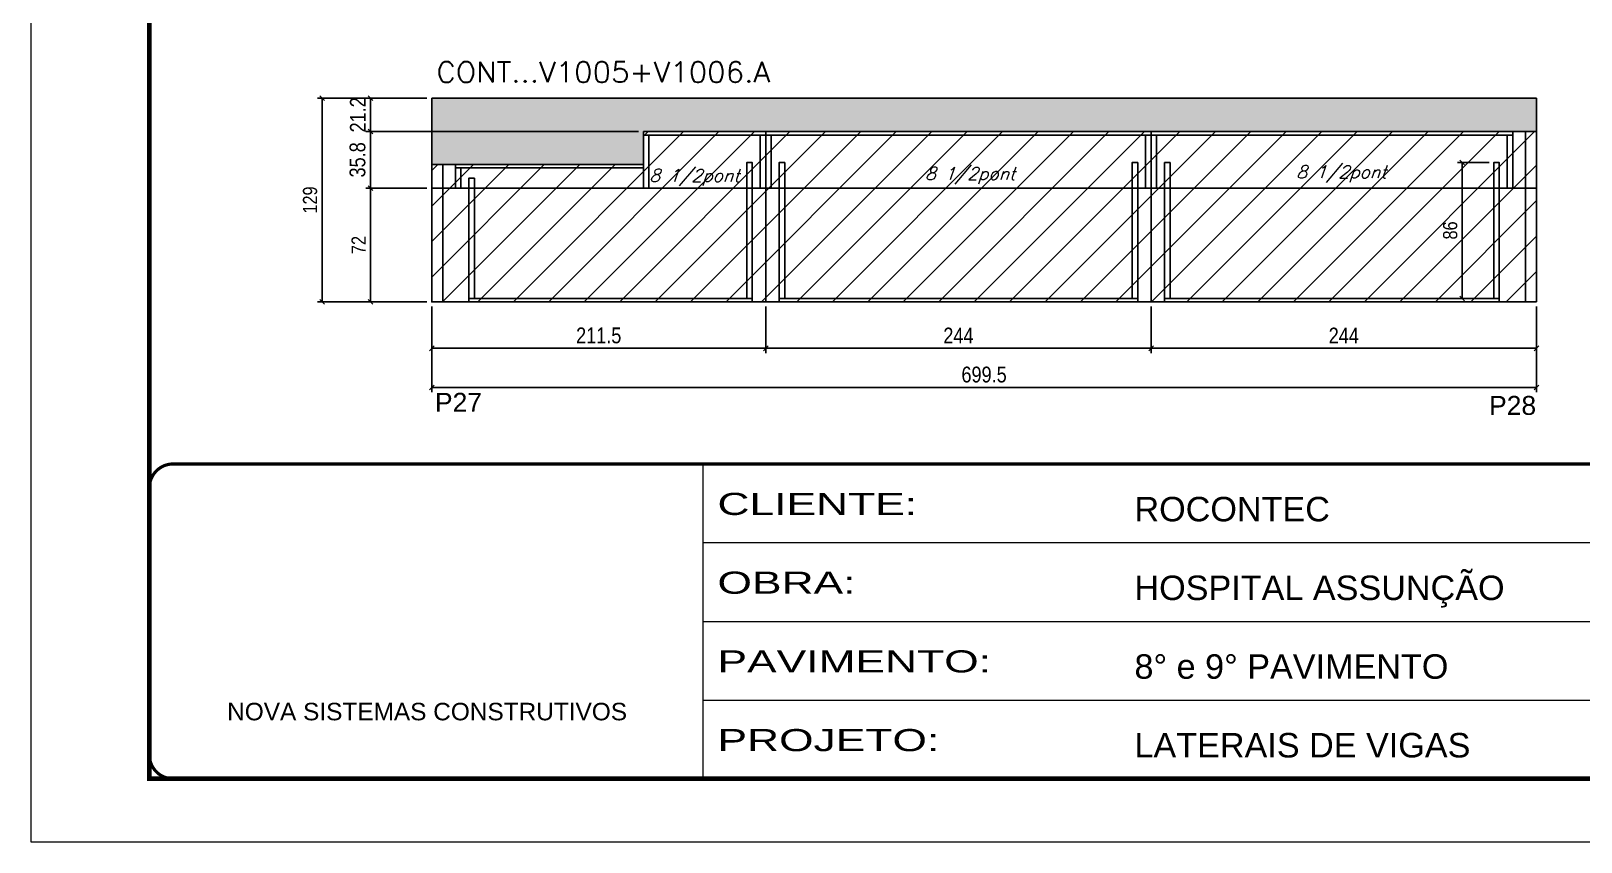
# Model space of a CAD drawing. Extents: x -20960 to -5926, y -2106 to 21915.
# Drawn here: x -7438 to -6457, y 18568 to 19081 of the extents above; entities that cross this region are included whole.
import ezdxf

# ---------------------------------------------------------------- set-up
doc = ezdxf.new("R2010")
doc.units = 0
doc.linetypes.add('CONTINUO', pattern=[0])
doc.linetypes.add('DASHED', pattern=[0.75, 0.5, -0.25])
for name, color, linetype in [('5', 5, 'Continuous'), ('COTA', 241, 'Continuous'), ('Painéis', 200, 'Continuous'), ('SARR_2.2x7', 40, 'Continuous'), ('SARR_3.5x7', 81, 'Continuous'), ('texto', 7, 'Continuous')]:
    doc.layers.add(name, color=color, linetype=linetype)
for name, color, linetype, lineweight in [('Folhas', 255, 'Continuous', 9), ('Hachura', 251, 'Continuous', 9), ('SARRAFO DE PRESSAO', 251, 'DASHED', 9), ('Texto Seção', 7, 'Continuous', 15)]:
    doc.layers.add(name, color=color, linetype=linetype, lineweight=lineweight)
doc.styles.add('ARIAL', font='arial.ttf')
doc.styles.add('COTA TECNICA', font='techl___.ttf', dxfattribs={"height": 10})
doc.styles.add('COTA TECNICA-50', font='techl___.ttf', dxfattribs={"height": 9})
doc.styles.add('REGUA-120', font='ROMANS.shx', dxfattribs={"height": 15})
doc.styles.add('Romans', font='romans.shx')
doc.styles.get("Standard").update_dxf_attribs({"font": 'arial.ttf'})
doc.styles.add('Tecnologia', font='')
doc.styles.get('Tecnologia').set_extended_font_data('Forgotten Futurist')
doc.dimstyles.new('COTA PAINEL-50', dxfattribs={"dimtxt": 9, "dimasz": 3, "dimexe": 3, "dimexo": 3, "dimgap": 3, "dimtad": 1, "dimdec": 1, "dimzin": 12, "dimdsep": 46, "dimtxsty": 'COTA TECNICA-50', "dimblk1": 'OBLIQUE', "dimblk2": 'OBLIQUE', "dimsah": 1, "dimcen": 0.9, "dimclrd": 4, "dimclre": 4, "dimclrt": 240, "dimadec": 1, "dimazin": 3, "dimtfac": 1, "dimtdec": 1, "dimtmove": 0, "dimatfit": 3, "dimfxl": 1, "dimtolj": 1, "dimtzin": 12, "dimarcsym": 0})
doc.dimstyles.new('PAINEL', dxfattribs={"dimtxt": 10, "dimasz": 3, "dimexe": 3, "dimexo": 3, "dimgap": 3, "dimtad": 1, "dimdec": 1, "dimzin": 12, "dimdsep": 46, "dimtxsty": 'COTA TECNICA', "dimblk1": 'OBLIQUE', "dimblk2": 'OBLIQUE', "dimsah": 1, "dimcen": 0.9, "dimclrd": 4, "dimclre": 4, "dimclrt": 240, "dimadec": 1, "dimazin": 3, "dimtfac": 1, "dimtdec": 1, "dimtmove": 0, "dimatfit": 3, "dimfxl": 1, "dimtolj": 1, "dimtzin": 12, "dimarcsym": 0})

# ---------------------------------------------------------------- blocks, each defined once
blk = doc.blocks.new('9999999999')
at = {"color": 30, "linetype": 'CONTINUO'}
for p, q in [((98564.56, 34230.21), (98564.56, 34429.45)), ((98564.56, 34379.64), (99583.98, 34379.64)), ((98564.56, 34329.83), (99487.98, 34329.83)), ((98564.56, 34280.02), (99487.98, 34280.02))]:
    blk.add_line(p, q, dxfattribs=at)
at = {"color": 30, "linetype": 'CONTINUO', "const_width": 2}
blk.add_lwpolyline([(99583.98, 34230.21), (99583.98, 34414.45, 0.414214), (99568.98, 34429.45), (98228.98, 34429.45, 0.414214), (98213.98, 34414.45), (98213.98, 34245.21, 0.414214), (98228.98, 34230.21), (99583.98, 34230.21)], format="xyb", dxfattribs=at)
at = {"layer": 'Folhas'}
blk.add_lwpolyline([(98138.98, 34190.21), (99623.98, 34190.21), (99623.98, 35240.21), (98138.98, 35240.21)], close=True, dxfattribs=at)
at = {"layer": 'Folhas', "color": 30, "const_width": 3}
blk.add_lwpolyline([(98213.98, 34230.21), (99583.98, 34230.21), (99583.98, 35200.21), (98213.98, 35200.21)], close=True, dxfattribs=at)
at = {"color": 7, "linetype": 'Continuous', "ltscale": 5, "style": 'ARIAL'}
for s, height, p in [('ROCONTEC', 15.483, (98837.68, 34393.13)), ('HOSPITAL ASSUNÇÃO', 15.4829, (98837.68, 34343.32)), ('8° e 9° PAVIMENTO', 15.4829, (98837.68, 34293.51)), ('NOVA SISTEMAS CONSTRUTIVOS', 11.0592, (98263.19, 34267.21)), ('LATERAIS DE VIGAS', 15.4829, (98837.68, 34243.7))]:
    blk.add_text(s, height=height, dxfattribs=at).set_placement(p)
at = {"layer": 'Folhas', "color": 7, "style": 'Tecnologia', "width": 1.5}
for s, p in [('CLIENTE:', (98573.65, 34397.17)), ('OBRA:', (98573.65, 34347.31)), ('PAVIMENTO:', (98573.65, 34297.5)), ('PROJETO:', (98573.65, 34247.69))]:
    blk.add_text(s, height=14, dxfattribs=at).set_placement(p)
blk = doc.blocks.new('_Oblique')
at = {"color": 0, "linetype": 'ByBlock', "lineweight": -2}
blk.add_line((-0.5, -0.5), (0.5, 0.5), dxfattribs=at)
blk = doc.blocks.new('*D6656')
at = {"layer": 'COTA', "color": 4, "lineweight": -2, "ltscale": 25, "transparency": 16777216}
for p, q in [((-6729.27, 18907.04), (-6729.27, 18877.68)), ((-6485.27, 18907.04), (-6485.27, 18877.68)), ((-6485.27, 18880.68), (-6729.27, 18880.68))]:
    blk.add_line(p, q, dxfattribs=at)
at = {"layer": 'Defpoints', "color": 0, "ltscale": 25, "transparency": 16777216}
for p in [(-6729.27, 18910.04), (-6485.27, 18910.04), (-6729.27, 18880.68)]:
    blk.add_point(p, dxfattribs=at)
at = {"layer": 'COTA', "color": 4, "lineweight": -2, "ltscale": 25, "transparency": 16777216, "xscale": 3, "yscale": 3, "zscale": 3, "rotation": 180}
blk.add_blockref('_Oblique', (-6729.27, 18880.68), dxfattribs=at)
at = {"layer": 'COTA', "color": 4, "lineweight": -2, "ltscale": 25, "transparency": 16777216, "xscale": 3, "yscale": 3, "zscale": 3}
blk.add_blockref('_Oblique', (-6485.27, 18880.68), dxfattribs=at)
at = {"layer": 'COTA', "color": 240, "ltscale": 25, "transparency": 16777216, "insert": (-6607.27, 18888.75), "char_height": 10, "attachment_point": 5, "style": 'COTA TECNICA'}
blk.add_mtext('\\A1;244', dxfattribs=at)
blk = doc.blocks.new('*D6657')
at = {"layer": 'COTA', "color": 4, "lineweight": -2, "ltscale": 25, "transparency": 16777216}
for p, q in [((-6973.27, 18907.04), (-6973.27, 18877.68)), ((-6729.27, 18898.45), (-6729.27, 18877.68)), ((-6729.27, 18880.68), (-6973.27, 18880.68))]:
    blk.add_line(p, q, dxfattribs=at)
at = {"layer": 'Defpoints', "color": 0, "ltscale": 25, "transparency": 16777216}
for p in [(-6973.27, 18910.04), (-6729.27, 18901.45), (-6973.27, 18880.68)]:
    blk.add_point(p, dxfattribs=at)
at = {"layer": 'COTA', "color": 4, "lineweight": -2, "ltscale": 25, "transparency": 16777216, "xscale": 3, "yscale": 3, "zscale": 3, "rotation": 180}
blk.add_blockref('_Oblique', (-6973.27, 18880.68), dxfattribs=at)
at = {"layer": 'COTA', "color": 4, "lineweight": -2, "ltscale": 25, "transparency": 16777216, "xscale": 3, "yscale": 3, "zscale": 3}
blk.add_blockref('_Oblique', (-6729.27, 18880.68), dxfattribs=at)
at = {"layer": 'COTA', "color": 240, "ltscale": 25, "transparency": 16777216, "insert": (-6851.27, 18888.75), "char_height": 10, "attachment_point": 5, "style": 'COTA TECNICA'}
blk.add_mtext('\\A1;244', dxfattribs=at)
blk = doc.blocks.new('*D6658')
at = {"layer": 'COTA', "color": 4, "lineweight": -2, "ltscale": 25, "transparency": 16777216}
for p, q in [((-7184.77, 18907.04), (-7184.77, 18877.68)), ((-6973.27, 18907.04), (-6973.27, 18877.68)), ((-6973.27, 18880.68), (-7184.77, 18880.68))]:
    blk.add_line(p, q, dxfattribs=at)
at = {"layer": 'Defpoints', "color": 0, "ltscale": 25, "transparency": 16777216}
for p in [(-7184.77, 18910.04), (-6973.27, 18910.04), (-7184.77, 18880.68)]:
    blk.add_point(p, dxfattribs=at)
at = {"layer": 'COTA', "color": 4, "lineweight": -2, "ltscale": 25, "transparency": 16777216, "xscale": 3, "yscale": 3, "zscale": 3, "rotation": 180}
blk.add_blockref('_Oblique', (-7184.77, 18880.68), dxfattribs=at)
at = {"layer": 'COTA', "color": 4, "lineweight": -2, "ltscale": 25, "transparency": 16777216, "xscale": 3, "yscale": 3, "zscale": 3}
blk.add_blockref('_Oblique', (-6973.27, 18880.68), dxfattribs=at)
at = {"layer": 'COTA', "color": 240, "ltscale": 25, "transparency": 16777216, "insert": (-7079.02, 18888.79), "char_height": 10, "attachment_point": 5, "style": 'COTA TECNICA'}
blk.add_mtext('\\A1;211.5', dxfattribs=at)
blk = doc.blocks.new('*D6659')
at = {"layer": 'COTA', "color": 4, "lineweight": -2, "ltscale": 25, "transparency": 16777216}
for p, q in [((-7053.77, 19017.84), (-7226.49, 19017.84)), ((-7223.49, 18982.05), (-7223.49, 19017.84)), ((-7187.77, 18982.05), (-7226.49, 18982.05))]:
    blk.add_line(p, q, dxfattribs=at)
at = {"layer": 'Defpoints', "color": 0, "ltscale": 25, "transparency": 16777216}
for p in [(-7223.49, 19017.84), (-7050.77, 19017.84), (-7184.77, 18982.05)]:
    blk.add_point(p, dxfattribs=at)
at = {"layer": 'COTA', "color": 4, "lineweight": -2, "ltscale": 25, "transparency": 16777216, "xscale": 3, "yscale": 3, "zscale": 3}
for p, rotation in [((-7223.49, 19017.84), 90), ((-7223.49, 18982.05), 270)]:
    blk.add_blockref('_Oblique', p, dxfattribs=dict(at, rotation=rotation))
at = {"layer": 'COTA', "color": 240, "ltscale": 25, "transparency": 16777216, "insert": (-7231.73, 18999.94), "char_height": 10, "attachment_point": 5, "rotation": 90, "style": 'COTA TECNICA'}
blk.add_mtext('\\A1;35.8', dxfattribs=at)
blk = doc.blocks.new('*D6660')
at = {"layer": 'COTA', "color": 4, "lineweight": -2, "ltscale": 25, "transparency": 16777216}
for p, q in [((-7187.77, 19039.04), (-7226.49, 19039.04)), ((-7223.49, 19039.04), (-7223.49, 19017.84)), ((-7053.77, 19017.84), (-7226.49, 19017.84))]:
    blk.add_line(p, q, dxfattribs=at)
at = {"layer": 'Defpoints', "color": 0, "ltscale": 25, "transparency": 16777216}
for p in [(-7184.77, 19039.04), (-7223.49, 19017.84), (-7050.77, 19017.84)]:
    blk.add_point(p, dxfattribs=at)
at = {"layer": 'COTA', "color": 4, "lineweight": -2, "ltscale": 25, "transparency": 16777216, "xscale": 3, "yscale": 3, "zscale": 3}
for p, rotation in [((-7223.49, 19039.04), 90), ((-7223.49, 19017.84), 270)]:
    blk.add_blockref('_Oblique', p, dxfattribs=dict(at, rotation=rotation))
at = {"layer": 'COTA', "color": 240, "ltscale": 25, "transparency": 16777216, "insert": (-7231.55, 19028.44), "char_height": 10, "attachment_point": 5, "rotation": 90, "style": 'COTA TECNICA'}
blk.add_mtext('\\A1;21.2', dxfattribs=at)
blk = doc.blocks.new('*D6661')
at = {"layer": 'COTA', "color": 4, "lineweight": -2, "ltscale": 25, "transparency": 16777216}
for p, q in [((-7184.77, 18907.04), (-7184.77, 18852.87)), ((-6485.27, 18907.04), (-6485.27, 18852.87)), ((-6485.27, 18855.87), (-7184.77, 18855.87))]:
    blk.add_line(p, q, dxfattribs=at)
at = {"layer": 'Defpoints', "color": 0, "ltscale": 25, "transparency": 16777216}
for p in [(-7184.77, 18910.04), (-6485.27, 18910.04), (-7184.77, 18855.87)]:
    blk.add_point(p, dxfattribs=at)
at = {"layer": 'COTA', "color": 4, "lineweight": -2, "ltscale": 25, "transparency": 16777216, "xscale": 3, "yscale": 3, "zscale": 3, "rotation": 180}
blk.add_blockref('_Oblique', (-7184.77, 18855.87), dxfattribs=at)
at = {"layer": 'COTA', "color": 4, "lineweight": -2, "ltscale": 25, "transparency": 16777216, "xscale": 3, "yscale": 3, "zscale": 3}
blk.add_blockref('_Oblique', (-6485.27, 18855.87), dxfattribs=at)
at = {"layer": 'COTA', "color": 240, "ltscale": 25, "transparency": 16777216, "insert": (-6835.02, 18864.01), "char_height": 10, "attachment_point": 5, "style": 'COTA TECNICA'}
blk.add_mtext('\\A1;699.5', dxfattribs=at)
blk = doc.blocks.new('*D6681')
at = {"layer": 'COTA', "color": 4, "lineweight": -2, "transparency": 16777216}
for p, q in [((-6515.27, 18998.27), (-6535.24, 18998.27)), ((-6532.24, 18998.27), (-6532.24, 18912.27)), ((-6515.27, 18912.27), (-6535.24, 18912.27))]:
    blk.add_line(p, q, dxfattribs=at)
at = {"layer": 'Defpoints', "color": 0, "transparency": 16777216}
for p in [(-6512.27, 18998.27), (-6532.24, 18912.27), (-6512.27, 18912.27)]:
    blk.add_point(p, dxfattribs=at)
at = {"layer": 'COTA', "color": 4, "lineweight": -2, "transparency": 16777216, "xscale": 3, "yscale": 3, "zscale": 3}
for p, rotation in [((-6532.24, 18998.27), 90), ((-6532.24, 18912.27), 270)]:
    blk.add_blockref('_Oblique', p, dxfattribs=dict(at, rotation=rotation))
at = {"layer": 'COTA', "color": 240, "transparency": 16777216, "insert": (-6539.85, 18955.27), "char_height": 9, "attachment_point": 5, "rotation": 90, "style": 'COTA TECNICA-50'}
blk.add_mtext('\\A1;86', dxfattribs=at)
blk = doc.blocks.new('*D6682')
at = {"layer": 'COTA', "color": 4, "lineweight": -2, "transparency": 16777216}
for p, q in [((-7187.77, 18982.04), (-7226.49, 18982.04)), ((-7223.49, 18982.04), (-7223.49, 18910.04)), ((-7187.77, 18910.04), (-7226.49, 18910.04))]:
    blk.add_line(p, q, dxfattribs=at)
at = {"layer": 'Defpoints', "color": 0, "transparency": 16777216}
for p in [(-7184.77, 18982.04), (-7223.49, 18910.04), (-7184.77, 18910.04)]:
    blk.add_point(p, dxfattribs=at)
at = {"layer": 'COTA', "color": 4, "lineweight": -2, "transparency": 16777216, "xscale": 3, "yscale": 3, "zscale": 3}
for p, rotation in [((-7223.49, 18982.04), 90), ((-7223.49, 18910.04), 270)]:
    blk.add_blockref('_Oblique', p, dxfattribs=dict(at, rotation=rotation))
at = {"layer": 'COTA', "color": 240, "transparency": 16777216, "insert": (-7231.05, 18946.04), "char_height": 9, "attachment_point": 5, "rotation": 90, "style": 'COTA TECNICA-50'}
blk.add_mtext('\\A1;72', dxfattribs=at)
blk = doc.blocks.new('*D6683')
at = {"layer": 'COTA', "color": 4, "lineweight": -2, "transparency": 16777216}
for p, q in [((-7187.77, 19039.04), (-7257.18, 19039.04)), ((-7254.18, 19039.04), (-7254.18, 18910.04)), ((-7187.77, 18910.04), (-7257.18, 18910.04))]:
    blk.add_line(p, q, dxfattribs=at)
at = {"layer": 'Defpoints', "color": 0, "transparency": 16777216}
for p in [(-7184.77, 19039.04), (-7254.18, 18910.04), (-7184.77, 18910.04)]:
    blk.add_point(p, dxfattribs=at)
at = {"layer": 'COTA', "color": 4, "lineweight": -2, "transparency": 16777216, "xscale": 3, "yscale": 3, "zscale": 3}
for p, rotation in [((-7254.18, 19039.04), 90), ((-7254.18, 18910.04), 270)]:
    blk.add_blockref('_Oblique', p, dxfattribs=dict(at, rotation=rotation))
at = {"layer": 'COTA', "color": 240, "transparency": 16777216, "insert": (-7261.76, 18974.54), "char_height": 9, "attachment_point": 5, "rotation": 90, "style": 'COTA TECNICA-50'}
blk.add_mtext('\\A1;129', dxfattribs=at)

msp = doc.modelspace()

# ---------------------------------------------------------------- hatches: boundary and pattern name
at = {"layer": 'COTA', "linetype": 'ByBlock'}
h = msp.add_hatch(dxfattribs=at)
h.set_pattern_fill('AR-CONC', color=256, scale=0.03)
h.set_pattern_definition([(50, (1571.5, 2310.0366), (5.4655401, -0.4781726), [0.5715, -6.2865]), (355, (1571.5, 2310.0366), (-1.0573026, 5.7317054), [0.4572, -5.0292175]), (100.451445, (1571.9555, 2309.9967), (4.4082374, 5.2535326), [0.4857003, -5.3427073]), (46.1842, (1571.5, 2311.5606), (8.1323712, -1.2612698), [0.85725, -9.42975]), (96.63556, (1572.178, 2311.4555), (7.122124, 7.4227837), [0.7285507, -8.0140682]), (351.18415, (1571.5, 2311.561), (7.122124, 7.4227837), [0.685799, -7.543792]), (21, (1572.262, 2311.1796), (4.5484317, -3.0679559), [0.5715, -6.2865]), (326, (1572.262, 2311.1796), (1.8540609, 5.525639), [0.4572, -5.0292]), (71.451445, (1572.641, 2310.924), (6.4024926, 2.457683), [0.4857003, -5.3426981]), (37.5, (1571.5, 2310.0366), (0.0926581, 2.53665117), [0, -4.96824, 0, -5.1054, 0, -5.04825]), (7.5, (1571.5, 2310.0366), (2.00458988, 3.00541724), [0, -2.91084, 0, -4.85394, 0, -1.92405]), (327.5, (1569.8007, 2310.0366), (4.06771786, -0.17186232), [0, -1.905, 0, -5.9436, 0, -7.8867]), (317.5, (1569.0387, 2310.0366), (4.44387544, 0.7627947), [0, -2.4765, 0, -3.94716, 0, -5.6007])])
h.paths.add_polyline_path([(-7050.77, 19015.65), (-7050.77, 19017.84), (-6485.27, 19017.84), (-6485.27, 19039.04), (-7184.77, 19039.04), (-7184.77, 18997.04), (-7050.77, 18997.04)])
at = {"layer": 'Hachura', "ltscale": 25}
h = msp.add_hatch(dxfattribs=at)
h.set_pattern_fill('ANSI31', color=256, scale=5)
h.set_pattern_definition([(45, (-147501.79, -14211.904), (-11.2253202, 11.2253202), [])])
h.paths.add_polyline_path([(-7050.77, 18997.04), (-7184.77, 18997.04), (-7184.77, 18910.14), (-6485.27, 18909.94), (-6485.27, 19017.84), (-7050.77, 19017.84)])

# ---------------------------------------------------------------- linework, layer by layer
at = {"layer": 'COTA', "linetype": 'ByBlock'}
for p, q in [((-6485.27, 19039.04), (-7184.77, 19039.04)), ((-7184.77, 18997.04), (-7184.77, 19039.04)), ((-6485.27, 19017.84), (-6485.27, 19039.04))]:
    msp.add_line(p, q, dxfattribs=at)
at = {"layer": 'Painéis'}
for p, q in [((-6485.27, 19017.84), (-7050.77, 19017.84)), ((-7050.77, 18997.04), (-7184.77, 18997.04)), ((-6485.27, 18982.04), (-7184.77, 18982.04))]:
    msp.add_line(p, q, dxfattribs=at)
at = {"layer": 'Painéis', "ltscale": 25}
for p, q in [((-7050.77, 19017.84), (-7050.77, 18997.04)), ((-6973.27, 18982.04), (-6973.27, 19017.84)), ((-6729.27, 18982.04), (-6729.27, 19017.84)), ((-6485.27, 18982.04), (-6485.27, 19017.84)), ((-6485.27, 18910.04), (-6485.27, 19017.84)), ((-7184.77, 18997.04), (-7184.77, 18982.04)), ((-6973.27, 18910.04), (-6973.27, 18982.04)), ((-6729.27, 18910.04), (-6729.27, 18982.04))]:
    msp.add_line(p, q, dxfattribs=at)
msp.add_lwpolyline([(-6485.27, 18910.04), (-7184.77, 18910.04), (-7184.77, 18997.04)], dxfattribs=at)
at = {"layer": 'SARR_2.2x7', "linetype": 'Continuous'}
for p, q in [((-6973.27, 19015.64), (-7050.77, 19015.64)), ((-6729.27, 19015.64), (-6973.27, 19015.64)), ((-6500.27, 19015.64), (-6729.27, 19015.64)), ((-6492.27, 18982.04), (-6492.27, 19017.84)), ((-7177.77, 18997.04), (-7177.77, 18982.04)), ((-7050.77, 18994.84), (-7169.77, 18994.84)), ((-7177.77, 18982.04), (-7177.77, 18910.04))]:
    msp.add_line(p, q, dxfattribs=at)
at = {"layer": 'SARR_2.2x7', "linetype": 'Continuous', "ltscale": 50}
for p, q in [((-6492.27, 18982.04), (-6492.27, 18910.07)), ((-6981.77, 18912.27), (-7161.27, 18912.27)), ((-6737.77, 18912.27), (-6964.77, 18912.27)), ((-6508.77, 18912.27), (-6720.77, 18912.27))]:
    msp.add_line(p, q, dxfattribs=at)
at = {"layer": 'SARR_3.5x7'}
for p, q in [((-7050.77, 19015.65), (-7050.77, 18982.04)), ((-6976.77, 19015.64), (-6976.77, 18982.04)), ((-6973.27, 19015.64), (-6973.27, 18982.04)), ((-6969.77, 19015.64), (-6969.77, 18982.04)), ((-6732.77, 19015.64), (-6732.77, 18982.04)), ((-6729.27, 19015.64), (-6729.27, 18982.04)), ((-6725.77, 19015.64), (-6725.77, 18982.04)), ((-6503.77, 18982.04), (-6503.77, 19015.64)), ((-7169.77, 18997.04), (-7169.77, 18982.04)), ((-7166.27, 18994.84), (-7166.27, 18982.04))]:
    msp.add_line(p, q, dxfattribs=at)
for points in [[(-7047.27, 19015.65), (-7047.27, 18982.04)], [(-6500.27, 19017.84), (-6500.27, 18982.04)], [(-6985.27, 18912.27), (-6985.27, 18998.27), (-6981.77, 18998.27), (-6981.77, 18910.07)], [(-6961.27, 18912.27), (-6961.27, 18998.27), (-6964.77, 18998.27), (-6964.77, 18910.07)], [(-6741.27, 18912.27), (-6741.27, 18998.27), (-6737.77, 18998.27), (-6737.77, 18910.07)], [(-6717.27, 18912.27), (-6717.27, 18998.27), (-6720.77, 18998.27), (-6720.77, 18910.07)], [(-6512.27, 18912.27), (-6512.27, 18998.27), (-6508.77, 18998.27), (-6508.77, 18910.07)], [(-7157.77, 18912.27), (-7157.77, 18988.27), (-7161.27, 18988.27), (-7161.27, 18910.07)]]:
    msp.add_lwpolyline(points, dxfattribs=at)

# ---------------------------------------------------------------- block references
at = {"layer": 'SARRAFO DE PRESSAO', "color": 6, "linetype": 'ByBlock'}
msp.add_blockref('9999999999', (-105577.48, -15621.96), dxfattribs=at)

# ---------------------------------------------------------------- texts
at = {"layer": '5', "linetype": 'Continuous'}
for s, p in [('P27', (-7182.73, 18840.5)), ('P28', (-6515.28, 18838.54))]:
    msp.add_text(s, height=12, rotation=359.99996, dxfattribs=at).set_placement(p)
at = {"layer": 'texto', "color": 2, "char_height": 8, "attachment_point": 5, "style": 'Romans'}
for insert in [(-7018.5, 18988.74), (-6843.89, 18989.91), (-6608.85, 18990.99)]:
    msp.add_mtext('{\\Q19;\\C256;8 1/2pont}', dxfattribs=dict(at, insert=insert))
at = {"layer": 'Texto Seção', "style": 'REGUA-120', "width": 1.05}
msp.add_text('CONT...V1005+V1006.A', height=13, dxfattribs=at).set_placement((-7181.76, 19049.01))

# ---------------------------------------------------------------- dimensions: what is measured, and where the dimension line sits
at = {"layer": 'COTA'}
for base, p1, p2, picture, middle in [((-7254.18, 18910.04), (-7184.77, 19039.04), (-7184.77, 18910.04), '*D6683', (-7261.76, 18974.54)), ((-6532.24, 18912.27), (-6512.27, 18998.27), (-6512.27, 18912.27), '*D6681', (-6539.85, 18955.27)), ((-7223.49, 18910.04), (-7184.77, 18982.04), (-7184.77, 18910.04), '*D6682', (-7231.05, 18946.04))]:
    dim = msp.add_linear_dim(base=base, p1=p1, p2=p2, angle=90, dimstyle='COTA PAINEL-50', dxfattribs=at)
    dim.commit()
    dim.dimension.update_dxf_attribs({"geometry": picture, "text_midpoint": middle})
at = {"layer": 'COTA', "ltscale": 25}
dim = msp.add_linear_dim(base=(-7223.49, 19017.84), p1=(-7184.77, 19039.04), p2=(-7050.77, 19017.84), angle=90, dimstyle='PAINEL', dxfattribs=at)
dim.commit()
dim.dimension.update_dxf_attribs({"geometry": '*D6660', "text_midpoint": (-7223.49, 19028.44), "dimtype": 160})
for base, p1, p2, angle, picture, middle in [((-7223.49, 19017.84), (-7184.77, 18982.05), (-7050.77, 19017.84), 90, '*D6659', (-7231.73, 18999.94)), ((-7184.77, 18855.87), (-6485.27, 18910.04), (-7184.77, 18910.04), 180, '*D6661', (-6835.02, 18864.01)), ((-6729.27, 18880.68), (-6485.27, 18910.04), (-6729.27, 18910.04), 180, '*D6656', (-6607.27, 18888.75))]:
    dim = msp.add_linear_dim(base=base, p1=p1, p2=p2, angle=angle, dimstyle='PAINEL', dxfattribs=at)
    dim.commit()
    dim.dimension.update_dxf_attribs({"geometry": picture, "text_midpoint": middle})
for base, p1, p2, picture, middle in [((-7184.77, 18880.68), (-6973.27, 18910.04), (-7184.77, 18910.04), '*D6658', (-7079.02, 18888.79)), ((-6973.27, 18880.68), (-6729.27, 18901.45), (-6973.27, 18910.04), '*D6657', (-6851.27, 18888.75))]:
    dim = msp.add_linear_dim(base=base, p1=p1, p2=p2, angle=180, dimstyle='PAINEL', override={"dimtmove": 1}, dxfattribs=at)
    dim.commit()
    dim.dimension.update_dxf_attribs({"geometry": picture, "text_midpoint": middle})

doc.saveas('drawing.dxf')
